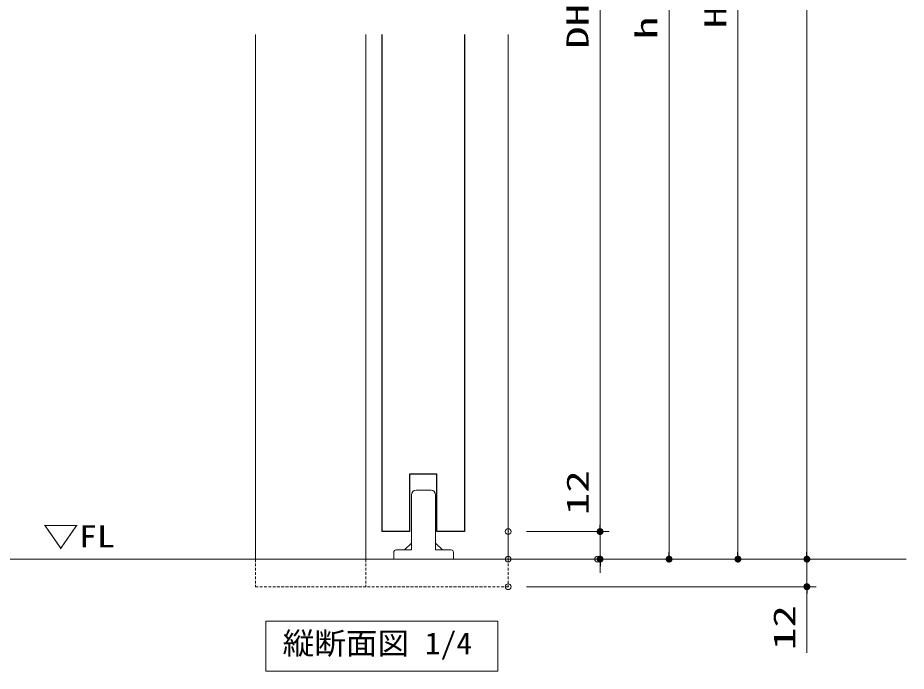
# Model space of a CAD drawing. Units: millimetres, scale not verified. Extents: x -1306 to 1306, y -607 to 607.
# Drawn here: x -682.3 to -295.6, y -77.9 to 206.8 of the extents above; entities that cross this region are included whole.
import ezdxf
from ezdxf.enums import TextEntityAlignment as Align

# ---------------------------------------------------------------- set-up
doc = ezdxf.new("R2010")
doc.units = ezdxf.units.MM
doc.header["$LTSCALE"] = 5
doc.header["$PDMODE"] = 32
doc.header["$PDSIZE"] = 2.5
doc.linetypes.add('USER2', pattern=[0.375, 0.25, -0.125])
for name, color, linetype, lineweight in [('0-2_線(黄)', 2, 'Continuous', 15), ('0-4_線(白)', 7, 'Continuous', 30), ('0-5_寸法線', 3, 'Continuous', 13), ('0-6_0', 3, 'Continuous', 25), ('0-7_DEFPOINTS', 7, 'Continuous', 5), ('0-8_線(水)', 4, 'Continuous', 9), ('0-9_点線(黄)', 2, 'USER2', 15)]:
    doc.layers.add(name, color=color, linetype=linetype, lineweight=lineweight)
doc.styles.add('ＭＳ ゴシック', font='')
doc.styles.get('ＭＳ ゴシック').set_extended_font_data('MS Gothic')

# ---------------------------------------------------------------- blocks, each defined once
blk = doc.blocks.new('_DOT')
at = {"layer": '0-6_0'}
blk.add_line((-2.5, 0), (-5, 0), dxfattribs=at)
for points in [[(0, 0), (-2.5, 0), (-2.48, 0.313)], [(0, 0), (-2.48, -0.313), (-2.5, 0)], [(0, 0), (-2.48, 0.313), (-2.421, 0.622)], [(0, 0), (-2.421, -0.622), (-2.48, -0.313)], [(0, 0), (-2.421, 0.622), (-2.324, 0.92)], [(0, 0), (-2.324, -0.92), (-2.421, -0.622)], [(0, 0), (-2.324, 0.92), (-2.191, 1.204)], [(0, 0), (-2.191, -1.204), (-2.324, -0.92)], [(0, 0), (-2.191, 1.204), (-2.023, 1.469)], [(0, 0), (-2.023, -1.469), (-2.191, -1.204)], [(0, 0), (-2.023, 1.469), (-1.822, 1.711)], [(0, 0), (-1.822, -1.711), (-2.023, -1.469)], [(0, 0), (-1.822, 1.711), (-1.594, 1.926)], [(0, 0), (-1.594, -1.926), (-1.822, -1.711)], [(0, 0), (-1.594, 1.926), (-1.34, 2.111)], [(0, 0), (-1.34, -2.111), (-1.594, -1.926)], [(0, 0), (-1.34, 2.111), (-1.064, 2.262)], [(0, 0), (-1.064, -2.262), (-1.34, -2.111)], [(0, 0), (-1.064, 2.262), (-0.773, 2.378)], [(0, 0), (-0.773, -2.378), (-1.064, -2.262)], [(0, 0), (-0.773, 2.378), (-0.468, 2.456)], [(0, 0), (-0.468, -2.456), (-0.773, -2.378)], [(0, 0), (-0.468, 2.456), (-0.157, 2.495)], [(0, 0), (-0.157, -2.495), (-0.468, -2.456)], [(0, 0), (-0.157, 2.495), (0.157, 2.495)], [(0, 0), (0.157, -2.495), (-0.157, -2.495)], [(0, 0), (0.157, 2.495), (0.468, 2.456)], [(0, 0), (0.468, 2.456), (0.773, 2.378)], [(0, 0), (0.773, 2.378), (1.064, 2.262)], [(0, 0), (1.064, 2.262), (1.34, 2.111)], [(0, 0), (1.34, 2.111), (1.594, 1.926)], [(0, 0), (1.594, 1.926), (1.822, 1.711)], [(0, 0), (1.822, 1.711), (2.023, 1.469)], [(0, 0), (2.023, 1.469), (2.191, 1.204)], [(0, 0), (2.191, 1.204), (2.324, 0.92)], [(0, 0), (2.324, 0.92), (2.421, 0.622)], [(0, 0), (2.421, 0.622), (2.48, 0.313)], [(0, 0), (2.48, 0.313), (2.5, 0)], [(0, 0), (0.468, -2.456), (0.157, -2.495)], [(0, 0), (0.773, -2.378), (0.468, -2.456)], [(0, 0), (1.064, -2.262), (0.773, -2.378)], [(0, 0), (1.34, -2.111), (1.064, -2.262)], [(0, 0), (1.594, -1.926), (1.34, -2.111)], [(0, 0), (1.822, -1.711), (1.594, -1.926)], [(0, 0), (2.023, -1.469), (1.822, -1.711)], [(0, 0), (2.191, -1.204), (2.023, -1.469)], [(0, 0), (2.324, -0.92), (2.191, -1.204)], [(0, 0), (2.421, -0.622), (2.324, -0.92)], [(0, 0), (2.48, -0.313), (2.421, -0.622)], [(0, 0), (2.5, 0), (2.48, -0.313)]]:
    blk.add_solid(points, dxfattribs=at)

msp = doc.modelspace()

# ---------------------------------------------------------------- linework, layer by layer
at = {"layer": '0-2_線(黄)'}
msp.add_line((-1216.703, -29.022), (-295.612, -29.022), dxfattribs=at)
msp.add_lwpolyline([(-574.26, -56.022), (-473.409, -56.022), (-473.409, -77.857), (-574.26, -77.857)], close=True, dxfattribs=at)
at = {"layer": '0-4_線(白)'}
for p, q in [((-523.836, 199.478), (-523.836, -17.002)), ((-487.835, 199.478), (-487.835, -17.022))]:
    msp.add_line(p, q, dxfattribs=at)
msp.add_lwpolyline([(-487.835, -17.022), (-499.835, -17.022), (-499.835, 7.978), (-511.835, 7.978), (-511.835, -17.022), (-523.836, -17.022)], dxfattribs=at)
at = {"layer": '0-5_寸法線'}
for p, q in [((-338.835, -26.022), (-338.835, 459.978)), ((-368.835, -26.022), (-368.835, 447.978)), ((-398.835, 429.978), (-398.835, -26.022)), ((-428.835, 420.978), (-428.835, -14.022)), ((-428.835, -14.022), (-428.835, 11.739)), ((-460.835, -17.022), (-424.835, -17.022)), ((-460.835, -17.022), (-424.835, -17.022)), ((-428.835, -29.022), (-428.835, -17.022)), ((-338.835, -26.022), (-338.835, -23.022)), ((-460.835, -29.022), (-424.835, -29.022)), ((-460.835, -29.022), (-364.835, -29.022)), ((-460.835, -29.022), (-334.835, -29.022)), ((-460.835, -29.022), (-334.835, -29.022)), ((-421.924, -29.022), (-394.835, -29.022)), ((-338.835, -29.022), (-338.835, -41.022)), ((-428.835, -32.022), (-428.835, -35.022)), ((-460.835, -41.022), (-334.835, -41.022)), ((-338.835, -44.022), (-338.835, -69.784))]:
    msp.add_line(p, q, dxfattribs=at)
at = {"layer": '0-7_DEFPOINTS'}
for p in [(-468.835, -17.022), (-428.835, -17.022), (-468.835, -29.022), (-429.924, -29.022), (-428.835, -29.022), (-398.835, -29.022), (-468.835, -41.022), (-338.835, -41.022)]:
    msp.add_point(p, dxfattribs=at)
at = {"layer": '0-8_線(水)'}
for p, q in [((-578.835, 199.478), (-578.835, -29.022)), ((-530.835, 199.478), (-530.835, -29.022)), ((-468.835, 199.478), (-468.835, -29.022)), ((-508.927, 0.978), (-502.427, 0.978)), ((-500.427, -1.022), (-500.427, -25.022)), ((-510.927, -22.022), (-513.927, -25.022)), ((-500.427, -22.022), (-497.427, -25.022)), ((-518.677, -29.022), (-518.677, -26.022)), ((-500.427, -25.022), (-493.677, -25.022)), ((-492.677, -26.022), (-492.677, -29.022))]:
    msp.add_line(p, q, dxfattribs=at)
msp.add_lwpolyline([(-517.677, -25.022), (-510.927, -25.022), (-510.927, -1.022)], dxfattribs=at)
for centre, radius, start, end in [((-508.927, -1.022), 2, 90, 180), ((-502.427, -1.022), 2, 0, 90), ((-517.677, -26.022), 1, 90, 180), ((-493.677, -26.022), 1, 0, 90)]:
    msp.add_arc(centre, radius, start, end, dxfattribs=at)
at = {"layer": '0-9_点線(黄)'}
for p, q in [((-578.835, -29.022), (-578.835, -41.022)), ((-530.835, -29.022), (-530.835, -41.022)), ((-468.835, -29.022), (-468.835, -41.022)), ((-578.835, -41.022), (-468.835, -41.022))]:
    msp.add_line(p, q, dxfattribs=at)

# ---------------------------------------------------------------- block references
at = {"layer": '0-5_寸法線', "xscale": 0.6, "yscale": 0.6}
for p, rotation in [((-428.835, -17.022), 270), ((-428.835, -17.022), 270), ((-398.835, -29.022), 270), ((-368.835, -29.022), 270), ((-338.835, -29.022), 270), ((-338.835, -29.022), 270), ((-428.835, -29.022), 90), ((-338.835, -41.022), 90)]:
    msp.add_blockref('_DOT', p, dxfattribs=dict(at, rotation=rotation))

# ---------------------------------------------------------------- texts
at = {"layer": '0-2_線(黄)', "style": 'ＭＳ ゴシック'}
for s, height, width, p in [('▽FL', 9.621, 1.2, (-671.421, -26.795)), ('縦断面図 1/4', 9.604, 1.05, (-567.012, -73.401))]:
    msp.add_text(s, height=height, dxfattribs=dict(at, width=width)).set_placement(p, align=Align.BOTTOM_LEFT)
at = {"layer": '0-5_寸法線', "style": 'ＭＳ ゴシック', "width": 1.5}
for s, p in [('H1', (-370.984, 202.168)), ('DH', (-430.984, 193.239)), ('h', (-400.984, 197.454)), ('12', (-430.984, -9.88)), ('12', (-340.984, -68.641))]:
    msp.add_text(s, height=9.604, rotation=90, dxfattribs=at).set_placement(p, align=Align.BOTTOM_LEFT)

doc.saveas('drawing.dxf')
